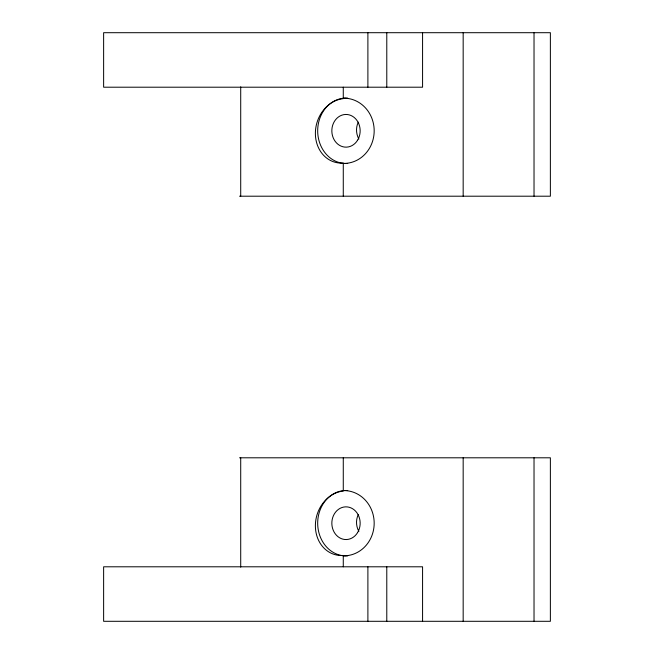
<?xml version="1.0" encoding="UTF-8"?>
<svg xmlns="http://www.w3.org/2000/svg" width="654" height="654" viewBox="0 0 654 654"><rect width="100%" height="100%" fill="white"/><g stroke="black" fill="none" stroke-linecap="round" stroke-linejoin="round"><path stroke-width="0.98" d="M386.784 621.3L386.784 566.797M386.784 87.203L386.784 32.7M239.536 196.2L550.374 196.2L550.374 32.7L103.626 32.7L103.626 87.203L422.574 87.203L422.574 32.7M239.536 457.8L550.374 457.8L550.374 621.3L103.626 621.3L103.626 566.797L422.574 566.797L422.574 621.3M534.024 32.7L534.024 196.2M534.024 457.8L534.024 621.3M463.171 32.7L463.171 196.2M463.171 457.8L463.171 621.3M367.891 32.7L367.891 87.203M367.891 566.797L367.891 621.3M343.276 87.203L343.276 98.1M343.276 163.5L343.276 196.2M343.276 457.8L343.276 490.5M343.276 555.9L343.276 566.797M240.713 86.859L240.713 196.2M240.713 457.8L240.713 567.141M343.276 490.582A32.626 30.272 -90 0 1 374.178 523.2A32.626 30.272 -90 0 1 343.276 555.818M343.285 555.45A32.626 27.983 -74.4 0 1 315.383 525.767A32.626 27.983 -74.4 0 1 343.285 491.031M347.699 555.843A32.7 28.318 -90 0 1 317.68 523.2A32.7 28.318 -90 0 1 347.699 490.557M358.866 531.457A16.334 14.086 79.8 0 1 358.31 514.559M343.276 98.182A32.626 30.272 90 0 1 374.178 130.8A32.626 30.272 90 0 1 343.276 163.418M343.285 163.05A32.626 27.983 -74.4 0 1 315.383 133.367A32.626 27.983 -74.4 0 1 343.285 98.631M347.699 163.443A32.7 28.318 -90 0 1 317.68 130.8A32.7 28.318 -90 0 1 347.699 98.157M358.866 139.057A16.334 14.086 79.8 0 1 358.31 122.159M357.575 532.618A16.35 14.159 -90 0 0 347.274 506.915A16.35 14.159 -90 0 0 333.148 530.067A16.35 14.159 -90 0 0 357.575 532.618M357.575 140.218A16.35 14.159 -90 0 0 347.274 114.515A16.35 14.159 -90 0 0 333.148 137.667A16.35 14.159 -90 0 0 357.575 140.218"/></g></svg>
